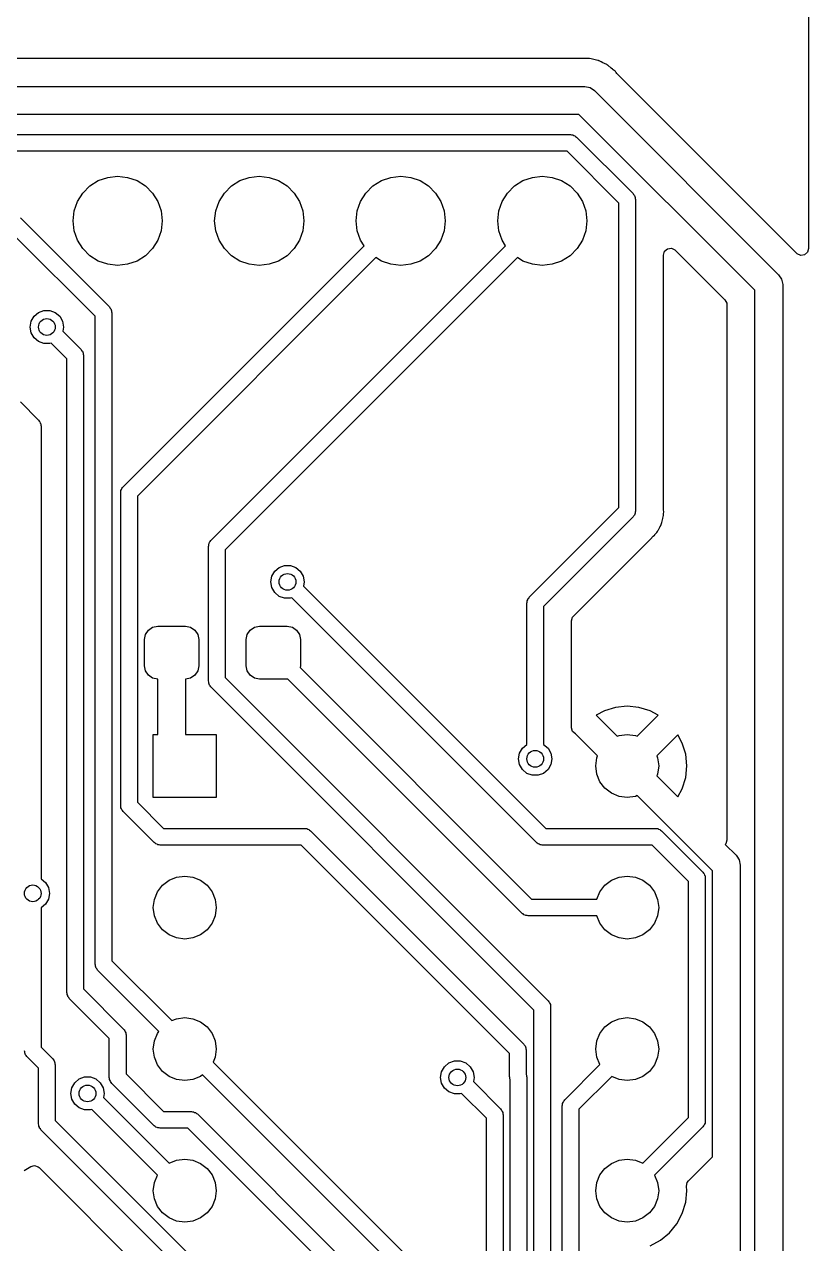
# Model space of a CAD drawing. Extents: x 3.96 to 7.44, y -5.28 to -1.66.
# Drawn here: x 6.884 to 7.438, y -3.497 to -2.636 of the extents above; entities that cross this region are included whole.
import ezdxf

# ---------------------------------------------------------------- set-up
doc = ezdxf.new("R2010")
doc.units = 0
doc.header["$MEASUREMENT"] = 0
doc.layers.add('BLACK', color=7, linetype='CONTINUOUS')

msp = doc.modelspace()

# ---------------------------------------------------------------- linework, layer by layer
at = {"layer": 'BLACK', "linetype": 'CONTINUOUS'}
for p, q in [((7.43817, -1.66671), (7.43817, -2.7946)), ((7.27957, -2.66045), (6.53751, -2.66045)), ((7.28259, -2.66036), (7.27957, -2.66045)), ((7.28288, -2.66039), (7.28259, -2.66036)), ((7.28317, -2.66042), (7.28288, -2.66039)), ((7.28288, -2.66039), (7.28288, -2.66039)), ((7.28345, -2.66045), (7.28317, -2.66042)), ((7.28317, -2.66042), (7.28317, -2.66042)), ((7.28447, -2.66069), (7.28345, -2.66045)), ((7.2864, -2.66115), (7.28447, -2.66069)), ((7.28826, -2.66154), (7.2864, -2.66115)), ((7.28936, -2.66176), (7.28826, -2.66154)), ((7.28963, -2.66185), (7.28936, -2.66176)), ((7.28991, -2.66195), (7.28963, -2.66185)), ((7.28963, -2.66185), (7.28963, -2.66185)), ((7.29017, -2.66205), (7.28991, -2.66195)), ((7.28991, -2.66195), (7.28991, -2.66195)), ((7.29153, -2.66273), (7.29017, -2.66205)), ((7.29017, -2.66205), (7.29017, -2.66205)), ((7.29017, -2.66205), (7.29017, -2.66205)), ((7.29288, -2.6634), (7.29153, -2.66273)), ((7.29407, -2.66396), (7.29288, -2.6634)), ((7.29562, -2.66468), (7.29407, -2.66396)), ((7.29586, -2.66483), (7.29562, -2.66468)), ((7.29562, -2.66468), (7.29562, -2.66468)), ((7.29562, -2.66468), (7.29562, -2.66468)), ((7.29611, -2.66499), (7.29586, -2.66483)), ((7.29586, -2.66483), (7.29586, -2.66483)), ((7.29635, -2.66515), (7.29611, -2.66499)), ((7.29611, -2.66499), (7.29611, -2.66499)), ((7.29866, -2.66709), (7.29635, -2.66515)), ((7.29968, -2.66789), (7.29866, -2.66709)), ((7.29979, -2.668), (7.29968, -2.66789)), ((7.29991, -2.66812), (7.29979, -2.668)), ((7.30006, -2.66826), (7.29991, -2.66812)), ((7.30143, -2.66941), (7.30006, -2.66826)), ((7.30164, -2.66959), (7.30143, -2.66941)), ((7.30191, -2.66995), (7.30164, -2.66959)), ((7.3022, -2.67034), (7.30191, -2.66995)), ((7.30267, -2.67088), (7.3022, -2.67034)), ((7.42984, -2.79805), (7.30267, -2.67088)), ((6.535, -2.68016), (7.28, -2.68016)), ((7.28, -2.68016), (7.28377, -2.68091)), ((7.28377, -2.68091), (7.28696, -2.68304)), ((7.28696, -2.68304), (7.41696, -2.81304)), ((7.27592, -2.69984), (6.53908, -2.69984)), ((7.40016, -2.82408), (7.27592, -2.69984)), ((6.805, -2.71409), (7.27, -2.71409)), ((7.27, -2.71409), (7.27075, -2.7143)), ((7.27075, -2.7143), (7.27153, -2.7143)), ((7.27153, -2.7143), (7.2722, -2.71468)), ((7.2722, -2.71468), (7.27295, -2.71489)), ((7.27295, -2.71489), (7.2735, -2.71544)), ((7.2735, -2.71544), (7.27418, -2.71582)), ((7.27418, -2.71582), (7.31418, -2.75582)), ((7.26755, -2.72591), (6.80745, -2.72591)), ((7.30409, -2.76245), (7.26755, -2.72591)), ((6.93036, -2.75038), (6.93633, -2.74662)), ((6.93633, -2.74662), (6.94299, -2.74429)), ((6.94299, -2.74429), (6.95, -2.7435)), ((6.95, -2.7435), (6.95701, -2.74429)), ((6.95701, -2.74429), (6.96367, -2.74662)), ((6.96367, -2.74662), (6.96964, -2.75038)), ((7.03036, -2.75038), (7.03633, -2.74662)), ((7.03633, -2.74662), (7.04299, -2.74429)), ((7.04299, -2.74429), (7.05, -2.7435)), ((7.05, -2.7435), (7.05701, -2.74429)), ((7.05701, -2.74429), (7.06367, -2.74662)), ((7.06367, -2.74662), (7.06964, -2.75038)), ((7.13036, -2.75038), (7.13633, -2.74662)), ((7.13633, -2.74662), (7.14299, -2.74429)), ((7.14299, -2.74429), (7.15, -2.7435)), ((7.15, -2.7435), (7.15701, -2.74429)), ((7.15701, -2.74429), (7.16367, -2.74662)), ((7.16367, -2.74662), (7.16964, -2.75038)), ((7.23036, -2.75038), (7.23633, -2.74662)), ((7.23633, -2.74662), (7.24299, -2.74429)), ((7.24299, -2.74429), (7.25, -2.7435)), ((7.25, -2.7435), (7.25701, -2.74429)), ((7.25701, -2.74429), (7.26367, -2.74662)), ((7.26367, -2.74662), (7.26964, -2.75038)), ((6.92162, -2.76133), (6.92538, -2.75536)), ((6.92538, -2.75536), (6.93036, -2.75038)), ((6.96964, -2.75038), (6.97462, -2.75536)), ((6.97462, -2.75536), (6.97838, -2.76133)), ((7.02162, -2.76133), (7.02538, -2.75536)), ((7.02538, -2.75536), (7.03036, -2.75038)), ((7.06964, -2.75038), (7.07462, -2.75536)), ((7.07462, -2.75536), (7.07838, -2.76133)), ((7.12162, -2.76133), (7.12538, -2.75536)), ((7.12538, -2.75536), (7.13036, -2.75038)), ((7.16964, -2.75038), (7.17462, -2.75536)), ((7.17462, -2.75536), (7.17838, -2.76133)), ((7.22162, -2.76133), (7.22538, -2.75536)), ((7.22538, -2.75536), (7.23036, -2.75038)), ((7.26964, -2.75038), (7.27462, -2.75536)), ((7.27462, -2.75536), (7.27838, -2.76133)), ((6.91929, -2.76799), (6.92162, -2.76133)), ((6.97838, -2.76133), (6.98071, -2.76799)), ((7.01929, -2.76799), (7.02162, -2.76133)), ((7.07838, -2.76133), (7.08071, -2.76799)), ((7.11929, -2.76799), (7.12162, -2.76133)), ((7.17838, -2.76133), (7.18071, -2.76799)), ((7.21929, -2.76799), (7.22162, -2.76133)), ((7.27838, -2.76133), (7.28071, -2.76799)), ((7.30409, -2.97755), (7.30409, -2.76245)), ((7.31418, -2.75582), (7.31456, -2.7565)), ((7.31456, -2.7565), (7.31511, -2.75705)), ((7.31511, -2.75705), (7.31532, -2.7578)), ((7.31532, -2.7578), (7.3157, -2.75847)), ((7.3157, -2.75847), (7.3157, -2.75925)), ((7.3157, -2.75925), (7.31591, -2.76)), ((7.31591, -2.76), (7.31591, -2.98)), ((6.9185, -2.775), (6.91929, -2.76799)), ((6.98071, -2.76799), (6.9815, -2.775)), ((7.0185, -2.775), (7.01929, -2.76799)), ((7.08071, -2.76799), (7.0815, -2.775)), ((7.1185, -2.775), (7.11929, -2.76799)), ((7.18071, -2.76799), (7.1815, -2.775)), ((7.2185, -2.775), (7.21929, -2.76799)), ((7.28071, -2.76799), (7.2815, -2.775)), ((6.88126, -2.77291), (6.94418, -2.83582)), ((6.91929, -2.78201), (6.9185, -2.775)), ((6.9815, -2.775), (6.98071, -2.78201)), ((7.01929, -2.78201), (7.0185, -2.775)), ((7.0815, -2.775), (7.08071, -2.78201)), ((7.11929, -2.78201), (7.1185, -2.775)), ((7.1815, -2.775), (7.18071, -2.78201)), ((7.21929, -2.78201), (7.2185, -2.775)), ((7.2815, -2.775), (7.28071, -2.78201)), ((6.93409, -2.84245), (6.87888, -2.78723)), ((6.92162, -2.78867), (6.91929, -2.78201)), ((6.92538, -2.79464), (6.92162, -2.78867)), ((6.97838, -2.78867), (6.97462, -2.79464)), ((6.98071, -2.78201), (6.97838, -2.78867)), ((7.02162, -2.78867), (7.01929, -2.78201)), ((7.02538, -2.79464), (7.02162, -2.78867)), ((7.07838, -2.78867), (7.07462, -2.79464)), ((7.08071, -2.78201), (7.07838, -2.78867)), ((7.12162, -2.78867), (7.11929, -2.78201)), ((7.12408, -2.79257), (7.12162, -2.78867)), ((7.17838, -2.78867), (7.17462, -2.79464)), ((7.18071, -2.78201), (7.17838, -2.78867)), ((7.22162, -2.78867), (7.21929, -2.78201)), ((7.22408, -2.79257), (7.22162, -2.78867)), ((7.27838, -2.78867), (7.27462, -2.79464)), ((7.28071, -2.78201), (7.27838, -2.78867)), ((6.93036, -2.79962), (6.92538, -2.79464)), ((6.95388, -2.96277), (7.12408, -2.79257)), ((6.97462, -2.79464), (6.96964, -2.79962)), ((7.01582, -3.00082), (7.22408, -2.79257)), ((7.03036, -2.79962), (7.02538, -2.79464)), ((7.07462, -2.79464), (7.06964, -2.79962)), ((7.17462, -2.79464), (7.16964, -2.79962)), ((7.27462, -2.79464), (7.26964, -2.79962)), ((7.33561, -2.79918), (7.33639, -2.79654)), ((7.33639, -2.79654), (7.33846, -2.79474)), ((7.33846, -2.79474), (7.34119, -2.79435)), ((7.34119, -2.79435), (7.34369, -2.79549)), ((7.34369, -2.79549), (7.34394, -2.79573)), ((7.34394, -2.79573), (7.37902, -2.83081)), ((7.43009, -2.79829), (7.42984, -2.79805)), ((7.43259, -2.79943), (7.43009, -2.79829)), ((7.43739, -2.79724), (7.43532, -2.79904)), ((7.43817, -2.7946), (7.43739, -2.79724)), ((6.93633, -2.80338), (6.93036, -2.79962)), ((6.94299, -2.80571), (6.93633, -2.80338)), ((6.95, -2.8065), (6.94299, -2.80571)), ((6.95701, -2.80571), (6.95, -2.8065)), ((6.96367, -2.80338), (6.95701, -2.80571)), ((6.96964, -2.79962), (6.96367, -2.80338)), ((7.13243, -2.80092), (6.96396, -2.96939)), ((7.23243, -2.80092), (7.02591, -3.00745)), ((7.03633, -2.80338), (7.03036, -2.79962)), ((7.04299, -2.80571), (7.03633, -2.80338)), ((7.05, -2.8065), (7.04299, -2.80571)), ((7.05701, -2.80571), (7.05, -2.8065)), ((7.06367, -2.80338), (7.05701, -2.80571)), ((7.06964, -2.79962), (7.06367, -2.80338)), ((7.13633, -2.80338), (7.13243, -2.80092)), ((7.14299, -2.80571), (7.13633, -2.80338)), ((7.15, -2.8065), (7.14299, -2.80571)), ((7.15701, -2.80571), (7.15, -2.8065)), ((7.16367, -2.80338), (7.15701, -2.80571)), ((7.16964, -2.79962), (7.16367, -2.80338)), ((7.23633, -2.80338), (7.23243, -2.80092)), ((7.24299, -2.80571), (7.23633, -2.80338)), ((7.25, -2.8065), (7.24299, -2.80571)), ((7.25701, -2.80571), (7.25, -2.8065)), ((7.26367, -2.80338), (7.25701, -2.80571)), ((7.26964, -2.79962), (7.26367, -2.80338)), ((7.33561, -2.97868), (7.33561, -2.79918)), ((7.43532, -2.79904), (7.43259, -2.79943)), ((7.41696, -2.81304), (7.41909, -2.81623)), ((7.40016, -4.81592), (7.40016, -2.82408)), ((7.41909, -2.81623), (7.41984, -2.82)), ((7.41984, -2.82), (7.41984, -4.82)), ((7.37902, -2.83081), (7.38034, -2.83322)), ((6.89095, -2.84241), (6.89409, -2.83977)), ((6.89409, -2.83977), (6.89795, -2.83837)), ((6.89795, -2.83837), (6.90205, -2.83837)), ((6.90205, -2.83837), (6.90591, -2.83977)), ((6.90591, -2.83977), (6.90905, -2.84241)), ((6.94418, -2.83582), (6.94456, -2.8365)), ((6.94456, -2.8365), (6.94511, -2.83705)), ((6.94511, -2.83705), (6.94532, -2.8378)), ((6.94532, -2.8378), (6.9457, -2.83847)), ((6.9457, -2.83847), (6.9457, -2.83925)), ((6.9457, -2.83925), (6.94591, -2.84)), ((6.94591, -2.84), (6.94591, -3.29755)), ((7.38034, -2.83322), (7.38045, -2.83426)), ((7.38045, -2.83426), (7.38045, -3.21245)), ((6.88819, -2.85), (6.8889, -2.84596)), ((6.8889, -2.85404), (6.88819, -2.85)), ((6.8889, -2.84596), (6.89095, -2.84241)), ((6.90905, -2.84241), (6.9111, -2.84596)), ((6.9111, -2.84596), (6.91181, -2.85)), ((6.91181, -2.85), (6.91129, -2.85294)), ((6.93409, -3.3), (6.93409, -2.84245)), ((6.89095, -2.85759), (6.8889, -2.85404)), ((6.89409, -2.86023), (6.89095, -2.85759)), ((6.91129, -2.85294), (6.92418, -2.86582)), ((6.89795, -2.86163), (6.89409, -2.86023)), ((6.90205, -2.86163), (6.89795, -2.86163)), ((6.90295, -2.8613), (6.90205, -2.86163)), ((6.91409, -2.87245), (6.90295, -2.8613)), ((6.92418, -2.86582), (6.92456, -2.8665)), ((6.92456, -2.8665), (6.92511, -2.86705)), ((6.92511, -2.86705), (6.92532, -2.8678)), ((6.91409, -3.32), (6.91409, -2.87245)), ((6.92532, -2.8678), (6.9257, -2.86847)), ((6.9257, -2.86847), (6.9257, -2.86925)), ((6.9257, -2.86925), (6.92591, -2.87)), ((6.92591, -2.87), (6.92591, -3.31755)), ((6.88129, -2.90294), (6.89418, -2.91582)), ((6.89418, -2.91582), (6.89456, -2.9165)), ((6.89456, -2.9165), (6.89511, -2.91705)), ((6.89511, -2.91705), (6.89532, -2.9178)), ((6.89532, -2.9178), (6.8957, -2.91847)), ((6.8957, -2.91847), (6.8957, -2.91925)), ((6.8957, -2.91925), (6.89591, -2.92)), ((6.89591, -2.92), (6.89591, -3.23977)), ((6.95215, -2.96695), (6.95235, -2.9662)), ((6.95215, -3.18805), (6.95215, -2.96695)), ((6.95235, -2.96542), (6.95274, -2.96475)), ((6.95235, -2.9662), (6.95235, -2.96542)), ((6.95274, -2.96475), (6.95294, -2.964)), ((6.95294, -2.964), (6.95349, -2.96345)), ((6.95349, -2.96345), (6.95388, -2.96277)), ((6.96396, -2.96939), (6.96396, -3.1856)), ((7.24082, -3.04082), (7.30409, -2.97755)), ((7.33562, -2.97891), (7.33561, -2.97868)), ((7.3358, -2.98081), (7.33562, -2.97891)), ((7.31418, -2.98418), (7.25091, -3.04745)), ((7.31456, -2.9835), (7.31418, -2.98418)), ((7.31511, -2.98295), (7.31456, -2.9835)), ((7.31532, -2.9822), (7.31511, -2.98295)), ((7.3157, -2.98153), (7.31532, -2.9822)), ((7.31591, -2.98), (7.3157, -2.98075)), ((7.3157, -2.98075), (7.3157, -2.98153)), ((7.33421, -2.98869), (7.33446, -2.98797)), ((7.33446, -2.98797), (7.33479, -2.9872)), ((7.33479, -2.9872), (7.33509, -2.98531)), ((7.33509, -2.98531), (7.33513, -2.98509)), ((7.33513, -2.98509), (7.33561, -2.98324)), ((7.33561, -2.9824), (7.33567, -2.98164)), ((7.33561, -2.98324), (7.33561, -2.9824)), ((7.33567, -2.98164), (7.33579, -2.98088)), ((7.33579, -2.98088), (7.3358, -2.98081)), ((7.32943, -2.99674), (7.32957, -2.99657)), ((7.32957, -2.99657), (7.33088, -2.99517)), ((7.33088, -2.99517), (7.33129, -2.99444)), ((7.33129, -2.99444), (7.33171, -2.9938)), ((7.33171, -2.9938), (7.33222, -2.99314)), ((7.33222, -2.99314), (7.33298, -2.99139)), ((7.33298, -2.99139), (7.33308, -2.99118)), ((7.33308, -2.99118), (7.33342, -2.99056)), ((7.33342, -2.99056), (7.334, -2.9895)), ((7.334, -2.9895), (7.33421, -2.98869)), ((7.01409, -3.005), (7.0143, -3.00425)), ((7.01409, -3.1), (7.01409, -3.005)), ((7.0143, -3.00347), (7.01468, -3.0028)), ((7.0143, -3.00425), (7.0143, -3.00347)), ((7.01468, -3.0028), (7.01489, -3.00205)), ((7.01489, -3.00205), (7.01544, -3.0015)), ((7.01544, -3.0015), (7.01582, -3.00082)), ((7.27204, -3.05418), (7.32573, -3.00049)), ((7.32573, -3.00049), (7.32622, -3.00009)), ((7.32622, -3.00009), (7.32645, -2.99989)), ((7.32622, -3.00009), (7.32622, -3.00009)), ((7.32645, -2.99989), (7.32839, -2.99782)), ((7.32645, -2.99989), (7.32645, -2.99989)), ((7.32645, -2.99989), (7.32645, -2.99989)), ((7.32839, -2.99782), (7.32925, -2.99697)), ((7.32925, -2.99697), (7.32943, -2.99674)), ((7.02591, -3.00745), (7.02591, -3.09755)), ((7.0589, -3.02596), (7.06095, -3.02241)), ((7.06095, -3.02241), (7.06409, -3.01977)), ((7.06409, -3.01977), (7.06795, -3.01837)), ((7.06795, -3.01837), (7.07205, -3.01837)), ((7.07205, -3.01837), (7.07591, -3.01977)), ((7.07591, -3.01977), (7.07905, -3.02241)), ((7.07905, -3.02241), (7.0811, -3.02596)), ((7.05819, -3.03), (7.0589, -3.02596)), ((7.0589, -3.03404), (7.05819, -3.03)), ((7.0811, -3.02596), (7.08181, -3.03)), ((7.08181, -3.03), (7.08129, -3.03294)), ((7.06095, -3.03759), (7.0589, -3.03404)), ((7.06409, -3.04023), (7.06095, -3.03759)), ((7.08129, -3.03294), (7.25245, -3.20409)), ((7.06795, -3.04163), (7.06409, -3.04023)), ((7.07205, -3.04163), (7.06795, -3.04163)), ((7.07295, -3.0413), (7.07205, -3.04163)), ((7.24582, -3.21418), (7.07295, -3.0413)), ((7.23909, -3.045), (7.2393, -3.04425)), ((7.23909, -3.14477), (7.23909, -3.045)), ((7.2393, -3.04347), (7.23968, -3.0428)), ((7.2393, -3.04425), (7.2393, -3.04347)), ((7.23968, -3.0428), (7.23989, -3.04205)), ((7.23989, -3.04205), (7.24044, -3.0415)), ((7.24044, -3.0415), (7.24082, -3.04082)), ((7.25091, -3.04745), (7.25091, -3.14477)), ((7.27061, -3.05763), (7.27139, -3.05499)), ((7.27139, -3.05499), (7.27204, -3.05418)), ((6.96967, -3.06707), (6.9717, -3.06404)), ((6.9717, -3.06404), (6.97473, -3.06201)), ((6.97473, -3.06201), (6.97831, -3.0613)), ((6.97831, -3.0613), (6.99799, -3.0613)), ((6.99799, -3.0613), (7.00157, -3.06201)), ((7.00157, -3.06201), (7.0046, -3.06404)), ((7.0046, -3.06404), (7.00663, -3.06707)), ((7.04152, -3.06707), (7.04355, -3.06404)), ((7.04355, -3.06404), (7.04658, -3.06201)), ((7.04658, -3.06201), (7.05016, -3.0613)), ((7.05016, -3.0613), (7.06984, -3.0613)), ((7.06984, -3.0613), (7.07342, -3.06201)), ((7.07342, -3.06201), (7.07645, -3.06404)), ((7.07645, -3.06404), (7.07848, -3.06707)), ((7.27061, -3.13296), (7.27061, -3.05763)), ((6.96896, -3.07065), (6.96967, -3.06707)), ((6.96896, -3.08935), (6.96896, -3.07065)), ((7.00663, -3.06707), (7.00734, -3.07065)), ((7.00734, -3.07065), (7.00734, -3.08935)), ((7.04081, -3.07065), (7.04152, -3.06707)), ((7.04081, -3.08935), (7.04081, -3.07065)), ((7.07848, -3.06707), (7.07919, -3.07065)), ((7.07919, -3.07065), (7.07919, -3.08935)), ((6.96967, -3.09293), (6.96896, -3.08935)), ((7.00734, -3.08935), (7.00663, -3.09293)), ((7.04152, -3.09293), (7.04081, -3.08935)), ((7.07919, -3.08935), (7.07895, -3.09059)), ((7.07895, -3.09059), (7.24245, -3.25409)), ((6.9717, -3.09596), (6.96967, -3.09293)), ((6.97473, -3.09799), (6.9717, -3.09596)), ((6.97831, -3.0987), (6.97473, -3.09799)), ((6.97831, -3.13776), (6.97831, -3.0987)), ((7.00157, -3.09799), (6.99799, -3.0987)), ((6.99799, -3.0987), (6.99799, -3.13776)), ((7.0046, -3.09596), (7.00157, -3.09799)), ((7.00663, -3.09293), (7.0046, -3.09596)), ((7.0143, -3.10075), (7.01409, -3.1)), ((7.02591, -3.09755), (7.25418, -3.32582)), ((7.04355, -3.09596), (7.04152, -3.09293)), ((7.04658, -3.09799), (7.04355, -3.09596)), ((7.05016, -3.0987), (7.04658, -3.09799)), ((7.06984, -3.0987), (7.05016, -3.0987)), ((7.07027, -3.09862), (7.06984, -3.0987)), ((7.23582, -3.26418), (7.07027, -3.09862)), ((7.0143, -3.10153), (7.0143, -3.10075)), ((7.01468, -3.1022), (7.0143, -3.10153)), ((7.01489, -3.10295), (7.01468, -3.1022)), ((7.01544, -3.1035), (7.01489, -3.10295)), ((7.01582, -3.10418), (7.01544, -3.1035)), ((7.24409, -3.33245), (7.01582, -3.10418)), ((7.29388, -3.12108), (7.28809, -3.12417)), ((7.28809, -3.12417), (7.30296, -3.13904)), ((7.30178, -3.11868), (7.29388, -3.12108)), ((7.31, -3.11787), (7.30178, -3.11868)), ((7.31822, -3.11868), (7.31, -3.11787)), ((7.31704, -3.13904), (7.33191, -3.12417)), ((7.32612, -3.12108), (7.31822, -3.11868)), ((7.33191, -3.12417), (7.32612, -3.12108)), ((7.27061, -3.13298), (7.27061, -3.13296)), ((7.2714, -3.13561), (7.27061, -3.13298)), ((6.97516, -3.18224), (6.97516, -3.13776)), ((6.97516, -3.13776), (6.97831, -3.13776)), ((6.99799, -3.13776), (7.01965, -3.13776)), ((7.01965, -3.13776), (7.01965, -3.18224)), ((7.27348, -3.13741), (7.2714, -3.13561)), ((7.27349, -3.13741), (7.27348, -3.13741)), ((7.28904, -3.15296), (7.27349, -3.13741)), ((7.30296, -3.13904), (7.30424, -3.13851)), ((7.30424, -3.13851), (7.31, -3.13776)), ((7.31, -3.13776), (7.31576, -3.13851)), ((7.31576, -3.13851), (7.31704, -3.13904)), ((7.34583, -3.13809), (7.33096, -3.15296)), ((7.34892, -3.14388), (7.34583, -3.13809)), ((7.23319, -3.155), (7.2339, -3.15096)), ((7.2339, -3.15096), (7.23595, -3.14741)), ((7.23595, -3.14741), (7.23909, -3.14477)), ((7.25091, -3.14477), (7.25405, -3.14741)), ((7.25405, -3.14741), (7.2561, -3.15096)), ((7.2561, -3.15096), (7.25681, -3.155)), ((7.35132, -3.15178), (7.34892, -3.14388)), ((7.2339, -3.15904), (7.23319, -3.155)), ((7.23595, -3.16259), (7.2339, -3.15904)), ((7.2561, -3.15904), (7.25405, -3.16259)), ((7.25681, -3.155), (7.2561, -3.15904)), ((7.28776, -3.16), (7.28851, -3.15424)), ((7.28851, -3.16576), (7.28776, -3.16)), ((7.28851, -3.15424), (7.28904, -3.15296)), ((7.33096, -3.15296), (7.33149, -3.15424)), ((7.33149, -3.15424), (7.33224, -3.16)), ((7.33224, -3.16), (7.33149, -3.16576)), ((7.35213, -3.16), (7.35132, -3.15178)), ((7.35132, -3.16822), (7.35213, -3.16)), ((7.23909, -3.16523), (7.23595, -3.16259)), ((7.24295, -3.16663), (7.23909, -3.16523)), ((7.24705, -3.16663), (7.24295, -3.16663)), ((7.25091, -3.16523), (7.24705, -3.16663)), ((7.25405, -3.16259), (7.25091, -3.16523)), ((7.29074, -3.17112), (7.28851, -3.16576)), ((7.33149, -3.16576), (7.33096, -3.16704)), ((7.33096, -3.16704), (7.34583, -3.18191)), ((7.34892, -3.17612), (7.35132, -3.16822)), ((7.29427, -3.17573), (7.29074, -3.17112)), ((7.29888, -3.17926), (7.29427, -3.17573)), ((7.34583, -3.18191), (7.34892, -3.17612)), ((6.96396, -3.1856), (6.98245, -3.20409)), ((7.01965, -3.18224), (6.97516, -3.18224)), ((7.30424, -3.18149), (7.29888, -3.17926)), ((7.31, -3.18224), (7.30424, -3.18149)), ((7.31576, -3.18149), (7.31, -3.18224)), ((7.31704, -3.18096), (7.31576, -3.18149)), ((7.37016, -3.23408), (7.31704, -3.18096)), ((6.95235, -3.1888), (6.95215, -3.18805)), ((6.95235, -3.18958), (6.95235, -3.1888)), ((6.95274, -3.19025), (6.95235, -3.18958)), ((6.95294, -3.191), (6.95274, -3.19025)), ((6.95349, -3.19155), (6.95294, -3.191)), ((6.95388, -3.19223), (6.95349, -3.19155)), ((6.97582, -3.21418), (6.95388, -3.19223)), ((6.98245, -3.20409), (7.08213, -3.20409)), ((7.08213, -3.20409), (7.08288, -3.2043)), ((7.08288, -3.2043), (7.08365, -3.2043)), ((7.08365, -3.2043), (7.08433, -3.20468)), ((7.08433, -3.20468), (7.08508, -3.20489)), ((7.08508, -3.20489), (7.08563, -3.20544)), ((7.08563, -3.20544), (7.0863, -3.20582)), ((7.0863, -3.20582), (7.23689, -3.35641)), ((7.25245, -3.20409), (7.33, -3.20409)), ((7.33, -3.20409), (7.33075, -3.2043)), ((7.33075, -3.2043), (7.33153, -3.2043)), ((7.33153, -3.2043), (7.3322, -3.20468)), ((7.3322, -3.20468), (7.33295, -3.20489)), ((7.33295, -3.20489), (7.3335, -3.20544)), ((7.3335, -3.20544), (7.33418, -3.20582)), ((7.33418, -3.20582), (7.36343, -3.23508)), ((6.9765, -3.21456), (6.97582, -3.21418)), ((6.97705, -3.21511), (6.9765, -3.21456)), ((6.9778, -3.21532), (6.97705, -3.21511)), ((6.97847, -3.2157), (6.9778, -3.21532)), ((6.97925, -3.2157), (6.97847, -3.2157)), ((6.98, -3.21591), (6.97925, -3.2157)), ((7.07968, -3.21591), (6.98, -3.21591)), ((7.22681, -3.36304), (7.07968, -3.21591)), ((7.2465, -3.21456), (7.24582, -3.21418)), ((7.24705, -3.21511), (7.2465, -3.21456)), ((7.2478, -3.21532), (7.24705, -3.21511)), ((7.24847, -3.2157), (7.2478, -3.21532)), ((7.24925, -3.2157), (7.24847, -3.2157)), ((7.25, -3.21591), (7.24925, -3.2157)), ((7.32755, -3.21591), (7.25, -3.21591)), ((7.35335, -3.2417), (7.32755, -3.21591)), ((7.37968, -3.21509), (7.37932, -3.2154)), ((7.37932, -3.2154), (7.38696, -3.22304)), ((7.38045, -3.21245), (7.37968, -3.21509)), ((7.38696, -3.22304), (7.38696, -3.22304)), ((7.38696, -3.22304), (7.38745, -3.22377)), ((7.38745, -3.22377), (7.38909, -3.22623)), ((7.38909, -3.22623), (7.38984, -3.23)), ((6.99164, -3.23851), (6.9974, -3.23776)), ((6.9974, -3.23776), (7.00316, -3.23851)), ((7.30424, -3.23851), (7.31, -3.23776)), ((7.31, -3.23776), (7.31576, -3.23851)), ((7.36343, -3.23508), (7.36382, -3.23575)), ((7.36382, -3.23575), (7.36437, -3.2363)), ((7.36437, -3.2363), (7.36457, -3.23705)), ((7.36457, -3.23705), (7.36496, -3.23772)), ((7.36496, -3.23772), (7.36496, -3.2385)), ((7.37016, -3.43606), (7.37016, -3.23408)), ((7.38984, -3.23), (7.38984, -3.23)), ((7.38984, -3.23), (7.38984, -3.91)), ((6.89591, -3.23977), (6.89905, -3.24241)), ((6.89905, -3.24241), (6.9011, -3.24596)), ((6.9011, -3.24596), (6.90181, -3.25)), ((6.97814, -3.24888), (6.98167, -3.24427)), ((6.98167, -3.24427), (6.98628, -3.24074)), ((6.98628, -3.24074), (6.99164, -3.23851)), ((7.00316, -3.23851), (7.00852, -3.24074)), ((7.00852, -3.24074), (7.01313, -3.24427)), ((7.01313, -3.24427), (7.01667, -3.24888)), ((7.29074, -3.24888), (7.29427, -3.24427)), ((7.29427, -3.24427), (7.29888, -3.24074)), ((7.29888, -3.24074), (7.30424, -3.23851)), ((7.31576, -3.23851), (7.32112, -3.24074)), ((7.32112, -3.24074), (7.32573, -3.24427)), ((7.32573, -3.24427), (7.32926, -3.24888)), ((7.35335, -3.4083), (7.35335, -3.2417)), ((7.36496, -3.2385), (7.36516, -3.23925)), ((7.36516, -3.23925), (7.36516, -3.41075)), ((6.9011, -3.25404), (6.89905, -3.25759)), ((6.90181, -3.25), (6.9011, -3.25404)), ((6.97516, -3.26), (6.97592, -3.25424)), ((6.97592, -3.25424), (6.97814, -3.24888)), ((7.01667, -3.24888), (7.01889, -3.25424)), ((7.01889, -3.25424), (7.01965, -3.26)), ((7.24245, -3.25409), (7.28858, -3.25409)), ((7.28858, -3.25409), (7.29074, -3.24888)), ((7.32926, -3.24888), (7.33149, -3.25424)), ((7.33149, -3.25424), (7.33224, -3.26)), ((6.89905, -3.25759), (6.89591, -3.26023)), ((6.89591, -3.26023), (6.89591, -3.35868)), ((6.97592, -3.26576), (6.97516, -3.26)), ((7.01965, -3.26), (7.01889, -3.26576)), ((7.33224, -3.26), (7.33149, -3.26576)), ((6.97814, -3.27112), (6.97592, -3.26576)), ((6.98167, -3.27573), (6.97814, -3.27112)), ((7.01667, -3.27112), (7.01313, -3.27573)), ((7.01889, -3.26576), (7.01667, -3.27112)), ((7.2365, -3.26456), (7.23582, -3.26418)), ((7.23705, -3.26511), (7.2365, -3.26456)), ((7.2378, -3.26532), (7.23705, -3.26511)), ((7.23847, -3.2657), (7.2378, -3.26532)), ((7.23925, -3.2657), (7.23847, -3.2657)), ((7.24, -3.26591), (7.23925, -3.2657)), ((7.28858, -3.26591), (7.24, -3.26591)), ((7.29074, -3.27112), (7.28858, -3.26591)), ((7.29427, -3.27573), (7.29074, -3.27112)), ((7.32926, -3.27112), (7.32573, -3.27573)), ((7.33149, -3.26576), (7.32926, -3.27112)), ((6.98628, -3.27926), (6.98167, -3.27573)), ((6.99164, -3.28149), (6.98628, -3.27926)), ((7.00852, -3.27926), (7.00316, -3.28149)), ((7.01313, -3.27573), (7.00852, -3.27926)), ((7.29888, -3.27926), (7.29427, -3.27573)), ((7.30424, -3.28149), (7.29888, -3.27926)), ((7.32112, -3.27926), (7.31576, -3.28149)), ((7.32573, -3.27573), (7.32112, -3.27926)), ((6.9974, -3.28224), (6.99164, -3.28149)), ((7.00316, -3.28149), (6.9974, -3.28224)), ((7.31, -3.28224), (7.30424, -3.28149)), ((7.31576, -3.28149), (7.31, -3.28224)), ((6.94591, -3.29755), (6.98827, -3.33991)), ((6.9343, -3.30075), (6.93409, -3.3)), ((6.9343, -3.30153), (6.9343, -3.30075)), ((6.93468, -3.3022), (6.9343, -3.30153)), ((6.93489, -3.30295), (6.93468, -3.3022)), ((6.93544, -3.3035), (6.93489, -3.30295)), ((6.93582, -3.30418), (6.93544, -3.3035)), ((6.97917, -3.34753), (6.93582, -3.30418)), ((6.9143, -3.32075), (6.91409, -3.32)), ((6.9143, -3.32153), (6.9143, -3.32075)), ((6.91468, -3.3222), (6.9143, -3.32153)), ((6.91489, -3.32295), (6.91468, -3.3222)), ((6.91544, -3.3235), (6.91489, -3.32295)), ((6.91582, -3.32418), (6.91544, -3.3235)), ((6.92591, -3.31755), (6.95418, -3.34582)), ((6.94409, -3.35245), (6.91582, -3.32418)), ((7.24409, -4.04755), (7.24409, -3.33245)), ((7.25418, -3.32582), (7.25456, -3.3265)), ((7.25456, -3.3265), (7.25511, -3.32705)), ((7.25511, -3.32705), (7.25532, -3.3278)), ((7.25532, -3.3278), (7.2557, -3.32847)), ((7.2557, -3.32847), (7.2557, -3.32925)), ((7.2557, -3.32925), (7.25591, -3.33)), ((7.25591, -3.33), (7.25591, -4.05)), ((6.98827, -3.33991), (6.99164, -3.33851)), ((6.99164, -3.33851), (6.9974, -3.33776)), ((6.9974, -3.33776), (7.00316, -3.33851)), ((7.00316, -3.33851), (7.00852, -3.34074)), ((7.00852, -3.34074), (7.01313, -3.34427)), ((7.29427, -3.34427), (7.29888, -3.34074)), ((7.29888, -3.34074), (7.30424, -3.33851)), ((7.30424, -3.33851), (7.31, -3.33776)), ((7.31, -3.33776), (7.31576, -3.33851)), ((7.31576, -3.33851), (7.32112, -3.34074)), ((7.32112, -3.34074), (7.32573, -3.34427)), ((6.95418, -3.34582), (6.95456, -3.3465)), ((6.95456, -3.3465), (6.95511, -3.34705)), ((6.95511, -3.34705), (6.95532, -3.3478)), ((6.95532, -3.3478), (6.9557, -3.34847)), ((6.9557, -3.34847), (6.9557, -3.34925)), ((6.9557, -3.34925), (6.95591, -3.35)), ((6.97592, -3.35424), (6.97814, -3.34888)), ((6.97814, -3.34888), (6.97917, -3.34753)), ((7.01313, -3.34427), (7.01667, -3.34888)), ((7.01667, -3.34888), (7.01889, -3.35424)), ((7.28851, -3.35424), (7.29074, -3.34888)), ((7.29074, -3.34888), (7.29427, -3.34427)), ((7.32573, -3.34427), (7.32926, -3.34888)), ((7.32926, -3.34888), (7.33149, -3.35424)), ((6.94409, -3.38), (6.94409, -3.35245)), ((6.95591, -3.35), (6.95591, -3.37755)), ((6.97516, -3.36), (6.97592, -3.35424)), ((7.01889, -3.35424), (7.01965, -3.36)), ((7.23689, -3.35641), (7.23728, -3.35709)), ((7.23728, -3.35709), (7.23783, -3.35764)), ((7.23783, -3.35764), (7.23803, -3.35839)), ((7.28776, -3.36), (7.28851, -3.35424)), ((7.33149, -3.35424), (7.33224, -3.36)), ((6.8843, -3.36188), (6.88409, -3.36113)), ((6.8843, -3.36266), (6.8843, -3.36188)), ((6.88468, -3.36333), (6.8843, -3.36266)), ((6.88489, -3.36408), (6.88468, -3.36333)), ((6.88544, -3.36463), (6.88489, -3.36408)), ((6.88582, -3.36531), (6.88544, -3.36463)), ((6.89409, -3.37358), (6.88582, -3.36531)), ((6.89591, -3.35868), (6.90418, -3.36695)), ((6.90418, -3.36695), (6.90456, -3.36763)), ((6.97592, -3.36576), (6.97516, -3.36)), ((6.97814, -3.37112), (6.97592, -3.36576)), ((7.01889, -3.36576), (7.01749, -3.36914)), ((7.01965, -3.36), (7.01889, -3.36576)), ((7.22681, -3.37941), (7.22681, -3.36304)), ((7.23803, -3.35839), (7.23842, -3.35906)), ((7.23842, -3.35906), (7.23842, -3.35984)), ((7.23842, -3.35984), (7.23862, -3.36059)), ((7.23862, -3.36059), (7.23862, -3.37788)), ((7.28851, -3.36576), (7.28776, -3.36)), ((7.29067, -3.37097), (7.28851, -3.36576)), ((7.33149, -3.36576), (7.32926, -3.37112)), ((7.33224, -3.36), (7.33149, -3.36576)), ((6.89409, -3.41286), (6.89409, -3.37358)), ((6.90456, -3.36763), (6.90511, -3.36818)), ((6.90511, -3.36818), (6.90532, -3.36893)), ((6.90532, -3.36893), (6.9057, -3.3696)), ((6.9057, -3.3696), (6.9057, -3.37038)), ((6.9057, -3.37038), (6.90591, -3.37113)), ((6.90591, -3.37113), (6.90591, -3.41041)), ((6.98167, -3.37573), (6.97814, -3.37112)), ((7.01749, -3.36914), (7.15418, -3.50582)), ((7.1789, -3.37596), (7.18095, -3.37241)), ((7.18095, -3.37241), (7.18409, -3.36977)), ((7.18409, -3.36977), (7.18795, -3.36837)), ((7.18795, -3.36837), (7.19205, -3.36837)), ((7.19205, -3.36837), (7.19591, -3.36977)), ((7.19591, -3.36977), (7.19905, -3.37241)), ((7.19905, -3.37241), (7.2011, -3.37596)), ((7.26582, -3.39582), (7.29067, -3.37097)), ((7.32926, -3.37112), (7.32573, -3.37573)), ((6.9176, -3.38726), (6.91965, -3.38371)), ((6.91965, -3.38371), (6.9228, -3.38107)), ((6.9228, -3.38107), (6.92665, -3.37967)), ((6.92665, -3.37967), (6.93075, -3.37967)), ((6.93075, -3.37967), (6.93461, -3.38107)), ((6.93461, -3.38107), (6.93775, -3.38371)), ((6.93775, -3.38371), (6.9398, -3.38726)), ((6.9443, -3.38075), (6.94409, -3.38)), ((6.9443, -3.38153), (6.9443, -3.38075)), ((6.94468, -3.3822), (6.9443, -3.38153)), ((6.94489, -3.38295), (6.94468, -3.3822)), ((6.94544, -3.3835), (6.94489, -3.38295)), ((6.94582, -3.38418), (6.94544, -3.3835)), ((6.97582, -3.41418), (6.94582, -3.38418)), ((6.95591, -3.37755), (6.98245, -3.40409)), ((6.98628, -3.37926), (6.98167, -3.37573)), ((6.99164, -3.38149), (6.98628, -3.37926)), ((6.9974, -3.38224), (6.99164, -3.38149)), ((7.00316, -3.38149), (6.9974, -3.38224)), ((7.00852, -3.37926), (7.00316, -3.38149)), ((7.00988, -3.37823), (7.00852, -3.37926)), ((7.14409, -3.51245), (7.00988, -3.37823)), ((7.17819, -3.38), (7.1789, -3.37596)), ((7.1789, -3.38404), (7.17819, -3.38)), ((7.18095, -3.38759), (7.1789, -3.38404)), ((7.2011, -3.37596), (7.20181, -3.38)), ((7.20181, -3.38), (7.20129, -3.38294)), ((7.20129, -3.38294), (7.22055, -3.4022)), ((7.22701, -3.38016), (7.22681, -3.37941)), ((7.22701, -3.38094), (7.22701, -3.38016)), ((7.22728, -3.38141), (7.22701, -3.38094)), ((7.22728, -4.03436), (7.22728, -3.38141)), ((7.23862, -3.37788), (7.23889, -3.37835)), ((7.23889, -3.37835), (7.23889, -3.37913)), ((7.23889, -3.37913), (7.23909, -3.37988)), ((7.23909, -3.37988), (7.23909, -4.03681)), ((7.29903, -3.37933), (7.27591, -3.40245)), ((7.30424, -3.38149), (7.29903, -3.37933)), ((7.31, -3.38224), (7.30424, -3.38149)), ((7.31576, -3.38149), (7.31, -3.38224)), ((7.32112, -3.37926), (7.31576, -3.38149)), ((7.32573, -3.37573), (7.32112, -3.37926)), ((6.91689, -3.3913), (6.9176, -3.38726)), ((6.9176, -3.39534), (6.91689, -3.3913)), ((6.9398, -3.38726), (6.94051, -3.3913)), ((6.94051, -3.3913), (6.93999, -3.39424)), ((7.18409, -3.39023), (7.18095, -3.38759)), ((7.18795, -3.39163), (7.18409, -3.39023)), ((7.19205, -3.39163), (7.18795, -3.39163)), ((7.19295, -3.3913), (7.19205, -3.39163)), ((7.21047, -3.40882), (7.19295, -3.3913)), ((6.91965, -3.39889), (6.9176, -3.39534)), ((6.9228, -3.40153), (6.91965, -3.39889)), ((6.93999, -3.39424), (6.98643, -3.44067)), ((7.26409, -3.4), (7.2643, -3.39925)), ((7.26409, -4.07821), (7.26409, -3.4)), ((7.2643, -3.39847), (7.26468, -3.3978)), ((7.2643, -3.39925), (7.2643, -3.39847)), ((7.26468, -3.3978), (7.26489, -3.39705)), ((7.26489, -3.39705), (7.26544, -3.3965)), ((7.26544, -3.3965), (7.26582, -3.39582)), ((6.92665, -3.40293), (6.9228, -3.40153)), ((6.93075, -3.40293), (6.92665, -3.40293)), ((6.93165, -3.4026), (6.93075, -3.40293)), ((6.97808, -3.44903), (6.93165, -3.4026)), ((6.98245, -3.40409), (7.00214, -3.40409)), ((7.00214, -3.40409), (7.00289, -3.4043)), ((7.00289, -3.4043), (7.00367, -3.4043)), ((7.00367, -3.4043), (7.00434, -3.40468)), ((7.00434, -3.40468), (7.00509, -3.40489)), ((7.00509, -3.40489), (7.00564, -3.40544)), ((7.00564, -3.40544), (7.00632, -3.40582)), ((7.00632, -3.40582), (7.13418, -3.53368)), ((7.21047, -4.02118), (7.21047, -3.40882)), ((7.22055, -3.4022), (7.22094, -3.40288)), ((7.22094, -3.40288), (7.22149, -3.40343)), ((7.22149, -3.40343), (7.22169, -3.40418)), ((7.22169, -3.40418), (7.22208, -3.40485)), ((7.22208, -3.40485), (7.22208, -3.40563)), ((7.22208, -3.40563), (7.22228, -3.40638)), ((7.22228, -3.40638), (7.22228, -4.02362)), ((7.27591, -3.40245), (7.27591, -4.08066)), ((7.32097, -3.44067), (7.35335, -3.4083)), ((6.8943, -3.41361), (6.89409, -3.41286)), ((6.8943, -3.41439), (6.8943, -3.41361)), ((6.89468, -3.41506), (6.8943, -3.41439)), ((6.89489, -3.41581), (6.89468, -3.41506)), ((6.89544, -3.41636), (6.89489, -3.41581)), ((6.89582, -3.41703), (6.89544, -3.41636)), ((7.10409, -3.62531), (6.89582, -3.41703)), ((6.90591, -3.41041), (7.11418, -3.61868)), ((6.9765, -3.41456), (6.97582, -3.41418)), ((6.97705, -3.41511), (6.9765, -3.41456)), ((6.9778, -3.41532), (6.97705, -3.41511)), ((6.97847, -3.4157), (6.9778, -3.41532)), ((6.97925, -3.4157), (6.97847, -3.4157)), ((6.98, -3.41591), (6.97925, -3.4157)), ((6.99969, -3.41591), (6.98, -3.41591)), ((7.12409, -3.54031), (6.99969, -3.41591)), ((7.36343, -3.41492), (7.32933, -3.44903)), ((7.36382, -3.41425), (7.36343, -3.41492)), ((7.36437, -3.4137), (7.36382, -3.41425)), ((7.36457, -3.41295), (7.36437, -3.4137)), ((7.36496, -3.41228), (7.36457, -3.41295)), ((7.36516, -3.41075), (7.36496, -3.4115)), ((7.36496, -3.4115), (7.36496, -3.41228)), ((6.88405, -3.44584), (6.88863, -3.44302)), ((6.88863, -3.44302), (6.89128, -3.44229)), ((6.89128, -3.44229), (6.89391, -3.44312)), ((6.89391, -3.44312), (6.89464, -3.44372)), ((6.89464, -3.44372), (6.97121, -3.52029)), ((6.98643, -3.44067), (6.99164, -3.43851)), ((6.99164, -3.43851), (6.9974, -3.43776)), ((6.9974, -3.43776), (7.00316, -3.43851)), ((7.00316, -3.43851), (7.00852, -3.44074)), ((7.00852, -3.44074), (7.01313, -3.44427)), ((7.01313, -3.44427), (7.01667, -3.44888)), ((7.29074, -3.44888), (7.29427, -3.44427)), ((7.29427, -3.44427), (7.29888, -3.44074)), ((7.29888, -3.44074), (7.30424, -3.43851)), ((7.30424, -3.43851), (7.31, -3.43776)), ((7.31, -3.43776), (7.31576, -3.43851)), ((7.31576, -3.43851), (7.32097, -3.44067)), ((7.35325, -3.45297), (7.37016, -3.43606)), ((6.97592, -3.45424), (6.97808, -3.44903)), ((7.01667, -3.44888), (7.01889, -3.45424)), ((7.28851, -3.45424), (7.29074, -3.44888)), ((7.32933, -3.44903), (7.33149, -3.45424)), ((7.35236, -3.45419), (7.35325, -3.45297)), ((6.97516, -3.46), (6.97592, -3.45424)), ((6.97592, -3.46576), (6.97516, -3.46)), ((7.01889, -3.45424), (7.01965, -3.46)), ((7.01965, -3.46), (7.01889, -3.46576)), ((7.28776, -3.46), (7.28851, -3.45424)), ((7.28851, -3.46576), (7.28776, -3.46)), ((7.33149, -3.45424), (7.33224, -3.46)), ((7.33224, -3.46), (7.33149, -3.46576)), ((7.35134, -3.46822), (7.35215, -3.46)), ((7.35185, -3.4569), (7.35236, -3.45419)), ((7.35215, -3.46), (7.35185, -3.4569)), ((6.97814, -3.47112), (6.97592, -3.46576)), ((7.01889, -3.46576), (7.01667, -3.47112)), ((7.29074, -3.47112), (7.28851, -3.46576)), ((7.33149, -3.46576), (7.32926, -3.47112)), ((7.34894, -3.47613), (7.35134, -3.46822)), ((6.98167, -3.47573), (6.97814, -3.47112)), ((6.98628, -3.47926), (6.98167, -3.47573)), ((7.01313, -3.47573), (7.00852, -3.47926)), ((7.01667, -3.47112), (7.01313, -3.47573)), ((7.29427, -3.47573), (7.29074, -3.47112)), ((7.29888, -3.47926), (7.29427, -3.47573)), ((7.32573, -3.47573), (7.32112, -3.47926)), ((7.32926, -3.47112), (7.32573, -3.47573)), ((7.34505, -3.48342), (7.34894, -3.47613)), ((6.99164, -3.48149), (6.98628, -3.47926)), ((6.9974, -3.48224), (6.99164, -3.48149)), ((7.00316, -3.48149), (6.9974, -3.48224)), ((7.00852, -3.47926), (7.00316, -3.48149)), ((7.30424, -3.48149), (7.29888, -3.47926)), ((7.31, -3.48224), (7.30424, -3.48149)), ((7.31576, -3.48149), (7.31, -3.48224)), ((7.32112, -3.47926), (7.31576, -3.48149)), ((7.33981, -3.48981), (7.34505, -3.48342)), ((7.32613, -3.49894), (7.33342, -3.49505)), ((7.33342, -3.49505), (7.33981, -3.48981))]:
    msp.add_line(p, q, dxfattribs=at)
at = {"layer": 'BLACK'}
for centre in [(6.9, -2.85), (7.07, -3.03), (7.245, -3.155), (6.89, -3.25), (7.19, -3.38), (6.9287, -3.3913)]:
    msp.add_circle(centre, 0.00591, dxfattribs=at)

doc.saveas('drawing.dxf')
